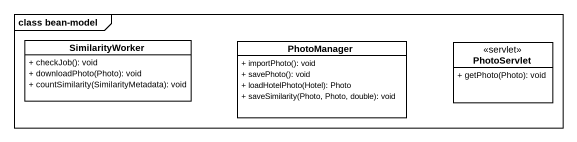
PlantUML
@startuml
mainframe class bean-model
hide circle
hide empty members
skinparam classAttributeIconSize 0
class SimilarityWorker {
  + checkJob(): void
  + downloadPhoto(Photo): void
  + countSimilarity(SimilarityMetadata): void
}
class PhotoManager {
  + importPhoto(): void
  + savePhoto(): void
  + loadHotelPhoto(Hotel): Photo
  + saveSimilarity(Photo, Photo, double): void
}
class PhotoServlet <<servlet>> {
  + getPhoto(Photo): void
}
@enduml
